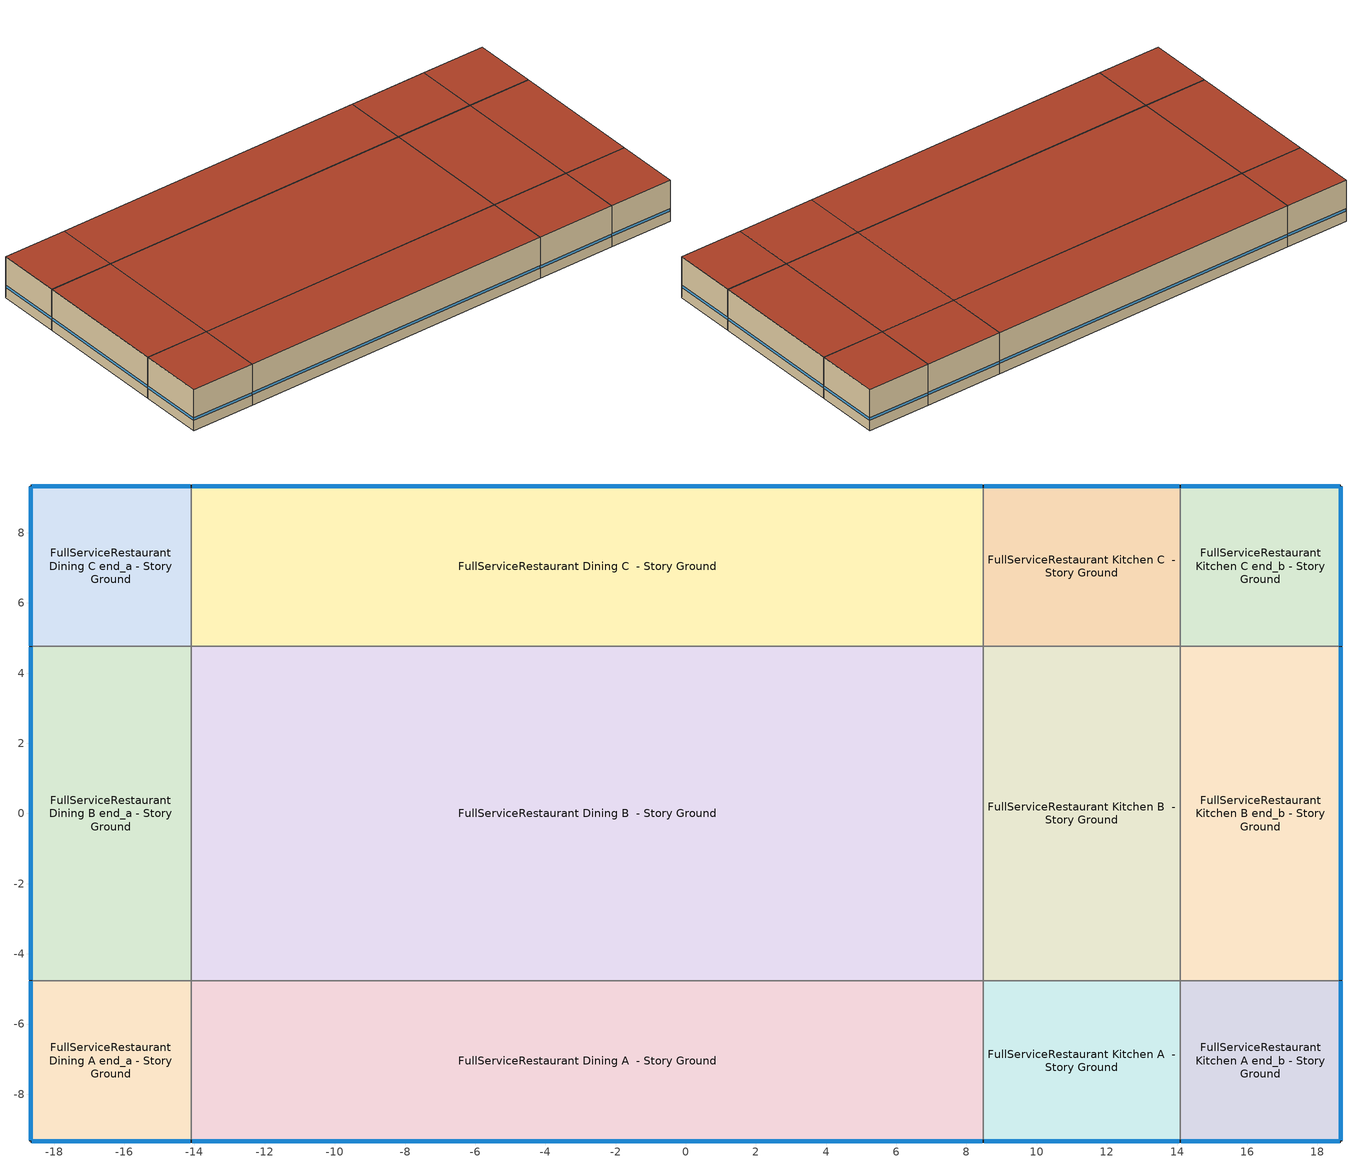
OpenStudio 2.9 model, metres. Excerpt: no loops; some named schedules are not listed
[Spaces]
FullServiceRestaurant Dining A end_a - Story Ground
 floor ground: -18.67,-9.33 -18.67,-4.76 -14.09,-4.76 -14.09,-9.33 z0
 wall outside: -18.67,-4.76 -18.67,-9.33 -14.09,-9.33 z0:3.05
 wall to FullServiceRestaurant Dining B end_a - Story Ground: -14.09,-4.76 -18.67,-4.76 z0:3.05
 wall to FullServiceRestaurant Dining A  - Story Ground: -14.09,-9.33 -14.09,-4.76 z0:3.05
 window: -18.67,-4.79 -18.67,-9.31 / -18.64,-9.33 -14.12,-9.33 z0.76:0.95
 roof outside: -14.09,-9.33 -14.09,-4.76 -18.67,-4.76 -18.67,-9.33 z3.05
FullServiceRestaurant Dining B end_a - Story Ground
 floor ground: -18.67,-4.76 -18.67,4.76 -14.09,4.76 -14.09,-4.76 z0
 wall outside: -18.67,4.76 -18.67,-4.76 z0:3.05
 wall to FullServiceRestaurant Dining C end_a - Story Ground: -14.09,4.76 -18.67,4.76 z0:3.05
 wall to FullServiceRestaurant Dining B  - Story Ground: -14.09,-4.76 -14.09,4.76 z0:3.05
 window: -18.67,4.74 -18.67,-4.74 z0.76:0.95
 roof outside: -14.09,-4.76 -14.09,4.76 -18.67,4.76 -18.67,-4.76 z3.05
FullServiceRestaurant Dining C end_a - Story Ground
 floor ground: -18.67,4.76 -18.67,9.33 -14.09,9.33 -14.09,4.76 z0
 wall outside: -14.09,9.33 -18.67,9.33 -18.67,4.76 z0:3.05
 wall to FullServiceRestaurant Dining C  - Story Ground: -14.09,4.76 -14.09,9.33 z0:3.05
 window: -18.67,9.31 -18.67,4.79 / -14.12,9.33 -18.64,9.33 z0.76:0.95
 roof outside: -14.09,4.76 -14.09,9.33 -18.67,9.33 -18.67,4.76 z3.05
FullServiceRestaurant Dining A  - Story Ground
 floor ground: -14.09,-9.33 -14.09,-4.76 8.48,-4.76 8.48,-9.33 z0
 wall outside: -14.09,-9.33 8.48,-9.33 z0:3.05
 wall to FullServiceRestaurant Dining B  - Story Ground: 8.48,-4.76 -14.09,-4.76 z0:3.05
 wall to FullServiceRestaurant Kitchen A  - Story Ground: 8.48,-9.33 8.48,-4.76 z0:3.05
 window: -14.07,-9.33 8.46,-9.33 z0.76:0.95
 roof outside: 8.48,-9.33 8.48,-4.76 -14.09,-4.76 -14.09,-9.33 z3.05
FullServiceRestaurant Dining B  - Story Ground
 floor ground: -14.09,-4.76 -14.09,4.76 8.48,4.76 8.48,-4.76 z0
 wall to FullServiceRestaurant Dining C  - Story Ground: 8.48,4.76 -14.09,4.76 z0:3.05
 wall to FullServiceRestaurant Kitchen B  - Story Ground: 8.48,-4.76 8.48,4.76 z0:3.05
 roof outside: 8.48,-4.76 8.48,4.76 -14.09,4.76 -14.09,-4.76 z3.05
FullServiceRestaurant Dining C  - Story Ground
 floor ground: -14.09,4.76 -14.09,9.33 8.48,9.33 8.48,4.76 z0
 wall outside: 8.48,9.33 -14.09,9.33 z0:3.05
 wall to FullServiceRestaurant Kitchen C  - Story Ground: 8.48,4.76 8.48,9.33 z0:3.05
 window: 8.46,9.33 -14.07,9.33 z0.76:0.95
 roof outside: 8.48,4.76 8.48,9.33 -14.09,9.33 -14.09,4.76 z3.05
FullServiceRestaurant Kitchen A  - Story Ground
 floor ground: 8.48,-9.33 8.48,-4.76 14.09,-4.76 14.09,-9.33 z0
 wall outside: 8.48,-9.33 14.09,-9.33 z0:3.05
 wall to FullServiceRestaurant Kitchen B  - Story Ground: 14.09,-4.76 8.48,-4.76 z0:3.05
 wall to FullServiceRestaurant Kitchen A end_b - Story Ground: 14.09,-9.33 14.09,-4.76 z0:3.05
 window: 8.51,-9.33 14.07,-9.33 z0.76:0.95
 roof outside: 14.09,-9.33 14.09,-4.76 8.48,-4.76 8.48,-9.33 z3.05
FullServiceRestaurant Kitchen B  - Story Ground
 floor ground: 8.48,-4.76 8.48,4.76 14.09,4.76 14.09,-4.76 z0
 wall to FullServiceRestaurant Kitchen C  - Story Ground: 14.09,4.76 8.48,4.76 z0:3.05
 wall to FullServiceRestaurant Kitchen B end_b - Story Ground: 14.09,-4.76 14.09,4.76 z0:3.05
 roof outside: 14.09,-4.76 14.09,4.76 8.48,4.76 8.48,-4.76 z3.05
FullServiceRestaurant Kitchen C  - Story Ground
 floor ground: 8.48,4.76 8.48,9.33 14.09,9.33 14.09,4.76 z0
 wall outside: 14.09,9.33 8.48,9.33 z0:3.05
 wall to FullServiceRestaurant Kitchen C end_b - Story Ground: 14.09,4.76 14.09,9.33 z0:3.05
 window: 14.07,9.33 8.51,9.33 z0.76:0.95
 roof outside: 14.09,4.76 14.09,9.33 8.48,9.33 8.48,4.76 z3.05
FullServiceRestaurant Kitchen A end_b - Story Ground
 floor ground: 14.09,-9.33 14.09,-4.76 18.67,-4.76 18.67,-9.33 z0
 wall outside: 14.09,-9.33 18.67,-9.33 18.67,-4.76 z0:3.05
 wall to FullServiceRestaurant Kitchen B end_b - Story Ground: 18.67,-4.76 14.09,-4.76 z0:3.05
 window: 14.12,-9.33 18.64,-9.33 / 18.67,-9.31 18.67,-4.79 z0.76:0.95
 roof outside: 18.67,-9.33 18.67,-4.76 14.09,-4.76 14.09,-9.33 z3.05
FullServiceRestaurant Kitchen B end_b - Story Ground
 floor ground: 14.09,-4.76 14.09,4.76 18.67,4.76 18.67,-4.76 z0
 wall outside: 18.67,-4.76 18.67,4.76 z0:3.05
 wall to FullServiceRestaurant Kitchen C end_b - Story Ground: 18.67,4.76 14.09,4.76 z0:3.05
 window: 18.67,-4.74 18.67,4.74 z0.76:0.95
 roof outside: 18.67,-4.76 18.67,4.76 14.09,4.76 14.09,-4.76 z3.05
FullServiceRestaurant Kitchen C end_b - Story Ground
 floor ground: 14.09,4.76 14.09,9.33 18.67,9.33 18.67,4.76 z0
 wall outside: 18.67,4.76 18.67,9.33 14.09,9.33 z0:3.05
 window: 18.64,9.33 14.12,9.33 / 18.67,4.79 18.67,9.31 z0.76:0.95
 roof outside: 18.67,4.76 18.67,9.33 14.09,9.33 14.09,4.76 z3.05
[Site]
Washington National_DC_USA: Latitude {deg}=38.87; Longitude {deg}=-77.03; Time Zone {hr}=-5; Elevation {m}=20; Terrain=City
[Site:WaterMainsTemperature]
Calculation Method=Correlation; Annual Average Outdoor Air Temperature {C}=15.5908; Maximum Difference In Monthly Average Outdoor Air Temperatures {deltaC}=24.68
[SizingPeriod:DesignDay] Daily Dry-Bulb Temperature Range {deltaC}=9; Barometric Pressure {Pa}=101085; Wind Speed {m/s}=4.6; Wind Direction {deg}=170; Sky Clearness=0; Rain Indicator=0; Snow Indicator=0; Day of Month=21; Month=7; Day Type=SummerDesignDay; Daylight Saving Time Indicator=0; Dry-Bulb Temperature Range Modifier Type=DefaultMultipliers; Solar Model Indicator=ASHRAETau; ASHRAE Taub=0.456; ASHRAE Taud=2.13
Name | Maximum Dry-Bulb Temperature {C} | Humidity Indicating Conditions at Maximum Dry-Bulb | Humidity Indicating Type
Washington National Ann Clg .4% Condns DB=>MWB 1 | 34.7 | 24.3 | Wetbulb
Washington National Ann Clg .4% Condns WB=>MDB 1 | 31.6 | 25.8 | Wetbulb
Washington National Ann Clg 1% Condns DB=>MWB 1 | 33.2 | 23.8 | Wetbulb
Washington National Ann Clg 2% Condns DP=>MDB 1 | 27.2 | 23 | Dewpoint
[ClimateZones]
Climate Zone Institution Name 1=ASHRAE; Climate Zone Document Name 1=ANSI/ASHRAE Standard 169; Climate Zone Document Year 1=2006; Climate Zone Value 1=ASHRAE 169-2013-4A
[Building]
ComStock DOE Ref Pre-1980|FullServiceRestaurant: North Axis {deg}=315; Default Construction Set=Res ComStock DOE Ref Pre-1980 - FullSrvRest - ASHRAE 169-2013-4A; Default Schedule Set=Building Default Schedule Set; Standards Building Type=FullServiceRestaurant
[Site:GroundTemperature:FCfactorMethod]
January Ground Temperature {C}=14; February Ground Temperature {C}=7.3; March Ground Temperature {C}=3.3; April Ground Temperature {C}=1.2; May Ground Temperature {C}=-0.2; June Ground Temperature {C}=5.6; July Ground Temperature {C}=10.9; August Ground Temperature {C}=16.1; September Ground Temperature {C}=21.7; October Ground Temperature {C}=25; November Ground Temperature {C}=24.8; December Ground Temperature {C}=19.9
[DefaultConstructionSet]
Res ComStock DOE Ref Pre-1980 - FullSrvRest - ASHRAE 169-2013-4A: Default Exterior Surface Constructions=Default Surface Constructions 1; Default Interior Surface Constructions=Default Surface Constructions 2; Default Ground Contact Surface Constructions=Default Surface Constructions 3; Default Exterior SubSurface Constructions=Default Sub Surface Constructions 1; Default Interior SubSurface Constructions=Default Sub Surface Constructions 2; Interior Partition Construction=Typical Interior Partition
[DefaultSurfaceConstructions]
Name | Floor Construction | Wall Construction | Roof Ceiling Construction
Default Surface Constructions 1 | Typical Insulated Exterior Mass Floor | Typical Insulated Steel Framed Exterior Wall R-5.62 | Typical IEAD Roof R-11.63
Default Surface Constructions 2 | Typical Interior Floor | Typical Interior Wall | Typical Interior Ceiling
Default Surface Constructions 3 | ext-slab | Typical Insulated Basement Mass Wall
[Construction]
Typical Insulated Exterior Mass Floor: 4 in. Normalweight Concrete Floor, Typical Carpet Pad
Typical Insulated Steel Framed Exterior Wall R-5.62: 25mm Stucco, 5/8 in. Gypsum Board, Typical Insulation R-3.44, 5/8 in. Gypsum Board
Typical IEAD Roof R-11.63: Roof Membrane, Typical Insulation R-10.51, Metal Roof Surface
Typical Interior Floor: 100mm Normalweight concrete floor, CP02 CARPET PAD
Typical Interior Wall: G01 13mm gypsum board, G01 13mm gypsum board
Typical Interior Ceiling: CP02 CARPET PAD, 100mm Normalweight concrete floor
ext-slab: 6 in. Normalweight Concrete Floor
Typical Insulated Basement Mass Wall: 8 in. Concrete Block Basement Wall
U 1.22 SHGC 0.54 Simple Glazing Window U-1.22 SHGC 0.54: U 1.22 SHGC 0.54 Simple Glazing U-1.22 SHGC 0.54
U 1.22 SHGC 0.54 Simple Glazing Window U-1.22 SHGC 0.54 1: U 1.22 SHGC 0.54 Simple Glazing U-1.22 SHGC 0.54 1
Typical Insulated Metal Door: F08 Metal surface, Typical Insulation
U 0.88 SHGC 0.16 Sgl Ref-A-L Clr 6mm: REF A CLEAR LO 6MM
Typical Overhead Door: Typical Insulation
Typical Interior Window: Clear 3mm
Typical Interior Door; Typical Interior Partition: G05 25mm wood
InteriorFurnishings 1: Std Wood 6inch 1
[Material:NoMass] Roughness=Smooth; Thermal Absorptance=0.9; Solar Absorptance=0.7
Name | Thermal Resistance {m2-K/W} | Visible Absorptance
Typical Insulation R-3.44 | 0.605662 | 0.7
Typical Carpet Pad; CP02 CARPET PAD | 0.21648 | 0.8
Typical Insulation R-10.51 | 1.85103 | 0.7
Typical Insulation | 0.0282222 | 0.7
[Material] Thermal Absorptance=0.9
Name | Roughness | Thickness {m} | Conductivity {W/m-K} | Density {kg/m3} | Specific Heat {J/kg-K} | Solar Absorptance | Visible Absorptance
4 in. Normalweight Concrete Floor | MediumRough | 0.1016 | 2.31 | 2322 | 832 | 0.7 | 0.7
25mm Stucco | Smooth | 0.0254 | 0.72 | 1856 | 840 | 0.7 | 0.7
5/8 in. Gypsum Board | MediumSmooth | 0.0159 | 0.16 | 800 | 1090 | 0.7 | 0.7
Roof Membrane | VeryRough | 0.0095 | 0.16 | 1121.29 | 1460 | 0.7 | 0.7
Metal Roof Surface; F08 Metal surface | Smooth | 0.0008 | 45.28 | 7824 | 500 | 0.7 | 0.7
100mm Normalweight concrete floor | MediumRough | 0.1016 | 2.31045 | 2322 | 832.557 | 0.7 | 0.7
G01 13mm gypsum board | Smooth | 0.0127 | 0.160031 | 800.001 | 1090.73 | 0.7 | 0.5
6 in. Normalweight Concrete Floor | MediumRough | 0.1524 | 2.31 | 2322 | 832 | 0.7 | 0.7
8 in. Concrete Block Basement Wall | MediumRough | 0.2032 | 1.326 | 1842 | 912 | 0.7 | 0.7
G05 25mm wood | MediumSmooth | 0.0254 | 0.15 | 608 | 1630 | 0.5 | 0.5
Std Wood 6inch 1 | MediumSmooth | 0.15 | 0.12 | 540 | 1210 | 0.7 | 0.7
[DefaultSubSurfaceConstructions]
Name | Fixed Window Construction | Operable Window Construction | Door Construction | Glass Door Construction | Overhead Door Construction | Tubular Daylight Dome Construction | Tubular Daylight Diffuser Construction
Default Sub Surface Constructions 1 | U 1.22 SHGC 0.54 Simple Glazing Window U-1.22 SHGC 0.54 | U 1.22 SHGC 0.54 Simple Glazing Window U-1.22 SHGC 0.54 1 | Typical Insulated Metal Door | U 0.88 SHGC 0.16 Sgl Ref-A-L Clr 6mm | Typical Overhead Door | Typical Interior Window | Typical Interior Window
Default Sub Surface Constructions 2 | Typical Interior Window | Typical Interior Window | Typical Interior Door
[WindowMaterial:SimpleGlazingSystem] U-Factor {W/m2-K}=6.92748; Solar Heat Gain Coefficient=0.54; Visible Transmittance=0.38
U 1.22 SHGC 0.54 Simple Glazing U-1.22 SHGC 0.54; U 1.22 SHGC 0.54 Simple Glazing U-1.22 SHGC 0.54 1
[WindowMaterial:Glazing] Optical Data Type=SpectralAverage; Infrared Transmittance at Normal Incidence=0; Front Side Infrared Hemispherical Emissivity=0.84; Conductivity {W/m-K}=0.9; Dirt Correction Factor for Solar and Visible Transmittance=1; Solar Diffusing=No
Name | Thickness {m} | Solar Transmittance at Normal Incidence | Front Side Solar Reflectance at Normal Incidence | Back Side Solar Reflectance at Normal Incidence | Visible Transmittance at Normal Incidence | Front Side Visible Reflectance at Normal Incidence | Back Side Visible Reflectance at Normal Incidence | Back Side Infrared Hemispherical Emissivity
REF A CLEAR LO 6MM | 0.006 | 0.066 | 0.341 | 0.493 | 0.08 | 0.41 | 0.37 | 0.4
Clear 3mm | 0.003 | 0.837 | 0.075 | 0.075 | 0.898 | 0.081 | 0.081 | 0.84
[SpaceType] Standards Building Type=FullServiceRestaurant
Name | Default Schedule Set | Design Specification Outdoor Air Object | Standards Space Type
FullServiceRestaurant Kitchen - ComStock DOE Ref Pre-1980 | FullServiceRestaurant Kitchen Schedule Set | FullServiceRestaurant Kitchen Ventilation | Kitchen
FullServiceRestaurant Dining - ComStock DOE Ref Pre-1980 | FullServiceRestaurant Dining Schedule Set | FullServiceRestaurant Dining Ventilation | Dining
[BuildingStory]
Story Ground: Nominal Z Coordinate {m}=0; Nominal Floor to Floor Height {m}=3.048
[Space] Building Story=Story Ground
Name | Space Type | Thermal Zone
FullServiceRestaurant Dining A end_a - Story Ground | FullServiceRestaurant Dining - ComStock DOE Ref Pre-1980 | Zone FullServiceRestaurant Dining A end_a - Story Ground
FullServiceRestaurant Dining B end_a - Story Ground | FullServiceRestaurant Dining - ComStock DOE Ref Pre-1980 | Zone FullServiceRestaurant Dining B end_a - Story Ground
FullServiceRestaurant Dining C end_a - Story Ground | FullServiceRestaurant Dining - ComStock DOE Ref Pre-1980 | Zone FullServiceRestaurant Dining C end_a - Story Ground
FullServiceRestaurant Dining A  - Story Ground | FullServiceRestaurant Dining - ComStock DOE Ref Pre-1980 | Zone FullServiceRestaurant Dining A  - Story Ground
FullServiceRestaurant Dining B  - Story Ground | FullServiceRestaurant Dining - ComStock DOE Ref Pre-1980 | Zone FullServiceRestaurant Dining B  - Story Ground
FullServiceRestaurant Dining C  - Story Ground | FullServiceRestaurant Dining - ComStock DOE Ref Pre-1980 | Zone FullServiceRestaurant Dining C  - Story Ground
FullServiceRestaurant Kitchen A  - Story Ground | FullServiceRestaurant Kitchen - ComStock DOE Ref Pre-1980 | Zone FullServiceRestaurant Kitchen A  - Story Ground
FullServiceRestaurant Kitchen B  - Story Ground | FullServiceRestaurant Kitchen - ComStock DOE Ref Pre-1980 | Zone FullServiceRestaurant Kitchen B  - Story Ground
FullServiceRestaurant Kitchen C  - Story Ground | FullServiceRestaurant Kitchen - ComStock DOE Ref Pre-1980 | Zone FullServiceRestaurant Kitchen C  - Story Ground
FullServiceRestaurant Kitchen A end_b - Story Ground | FullServiceRestaurant Kitchen - ComStock DOE Ref Pre-1980 | Zone FullServiceRestaurant Kitchen A end_b - Story Ground
FullServiceRestaurant Kitchen B end_b - Story Ground | FullServiceRestaurant Kitchen - ComStock DOE Ref Pre-1980 | Zone FullServiceRestaurant Kitchen B end_b - Story Ground
FullServiceRestaurant Kitchen C end_b - Story Ground | FullServiceRestaurant Kitchen - ComStock DOE Ref Pre-1980 | Zone FullServiceRestaurant Kitchen C end_b - Story Ground
[ThermalZone] Multiplier=1; Use Ideal Air Loads=No
Name | Thermostat
Zone FullServiceRestaurant Dining A end_a - Story Ground | FullServiceRestaurant Dining - ComStock DOE Ref Pre-1980 Thermostat 1
Zone FullServiceRestaurant Dining B end_a - Story Ground | FullServiceRestaurant Dining - ComStock DOE Ref Pre-1980 Thermostat 3
Zone FullServiceRestaurant Dining C end_a - Story Ground | FullServiceRestaurant Dining - ComStock DOE Ref Pre-1980 Thermostat 5
Zone FullServiceRestaurant Dining A  - Story Ground | FullServiceRestaurant Dining - ComStock DOE Ref Pre-1980 Thermostat
Zone FullServiceRestaurant Dining B  - Story Ground | FullServiceRestaurant Dining - ComStock DOE Ref Pre-1980 Thermostat 2
Zone FullServiceRestaurant Dining C  - Story Ground | FullServiceRestaurant Dining - ComStock DOE Ref Pre-1980 Thermostat 4
Zone FullServiceRestaurant Kitchen A  - Story Ground | FullServiceRestaurant Kitchen - ComStock DOE Ref Pre-1980 Thermostat
Zone FullServiceRestaurant Kitchen B  - Story Ground | FullServiceRestaurant Kitchen - ComStock DOE Ref Pre-1980 Thermostat 2
Zone FullServiceRestaurant Kitchen C  - Story Ground | FullServiceRestaurant Kitchen - ComStock DOE Ref Pre-1980 Thermostat 4
Zone FullServiceRestaurant Kitchen A end_b - Story Ground | FullServiceRestaurant Kitchen - ComStock DOE Ref Pre-1980 Thermostat 1
Zone FullServiceRestaurant Kitchen B end_b - Story Ground | FullServiceRestaurant Kitchen - ComStock DOE Ref Pre-1980 Thermostat 3
Zone FullServiceRestaurant Kitchen C end_b - Story Ground | FullServiceRestaurant Kitchen - ComStock DOE Ref Pre-1980 Thermostat 5
[People:Definition] Number of People Calculation Method=People/Area; Fraction Radiant=0.3
Name | People per Space Floor Area {person/m2}
FullServiceRestaurant Dining People Definition | 0.721182
FullServiceRestaurant Kitchen People Definition | 0.0538196
[People] Work Efficiency Schedule=Work Efficiency Schedule; Clothing Insulation Schedule=Clothing Schedule; Air Velocity Schedule=Air Velocity Schedule; Multiplier=1
Name | People Definition | Space or SpaceType
FullServiceRestaurant Dining People | FullServiceRestaurant Dining People Definition | FullServiceRestaurant Dining - ComStock DOE Ref Pre-1980
FullServiceRestaurant Kitchen People | FullServiceRestaurant Kitchen People Definition | FullServiceRestaurant Kitchen - ComStock DOE Ref Pre-1980
[Lights:Definition] Design Level Calculation Method=Watts/Area; Fraction Visible=0.2; Return Air Fraction=0
Name | Watts per Space Floor Area {W/m2} | Fraction Radiant
FullServiceRestaurant Dining Lights Definition | 6.78126 | 0.299874
FullServiceRestaurant Kitchen Lights Definition | 12.3193 | 0.375
[Lights] Schedule=FoodService_Restaurant BLDG_LIGHT_EndUseData BPR Adjusted; Fraction Replaceable=1
Name | Lights Definition | Space or SpaceType
FullServiceRestaurant Dining Lights | FullServiceRestaurant Dining Lights Definition | FullServiceRestaurant Dining - ComStock DOE Ref Pre-1980
FullServiceRestaurant Kitchen Lights | FullServiceRestaurant Kitchen Lights Definition | FullServiceRestaurant Kitchen - ComStock DOE Ref Pre-1980
[ElectricEquipment:Definition] Design Level Calculation Method=Watts/Area; Fraction Latent=0.25; Fraction Radiant=0.3
Name | Watts per Space Floor Area {W/m2} | Fraction Lost
FullServiceRestaurant Dining Elec Equip Definition | 16.2263 | 0
FullServiceRestaurant Kitchen Elec Equip Definition | 100.957 | 0.2
[ElectricEquipment] Schedule=FoodService_Restaurant BLDG_EQUIP_EndUseData BPR Adjusted
Name | Electric Equipment Definition | Space or SpaceType
FullServiceRestaurant Dining Elec Equip | FullServiceRestaurant Dining Elec Equip Definition | FullServiceRestaurant Dining - ComStock DOE Ref Pre-1980
FullServiceRestaurant Kitchen Elec Equip | FullServiceRestaurant Kitchen Elec Equip Definition | FullServiceRestaurant Kitchen - ComStock DOE Ref Pre-1980
[DesignSpecification:OutdoorAir] Outdoor Air Method=Sum
Name | Outdoor Air Flow per Person {m3/s-person} | Outdoor Air Flow per Floor Area {m3/s-m2}
FullServiceRestaurant Dining Ventilation | 0.00943895
FullServiceRestaurant Kitchen Ventilation |  | 0.0023876
[DefaultScheduleSet]
Name | Number of People Schedule | People Activity Level Schedule | Lighting Schedule | Electric Equipment Schedule | Infiltration Schedule | Gas Equipment Schedule | Hours of Operation Schedule
FullServiceRestaurant Dining Schedule Set | FullServiceRestaurant Bldg Occ | FullServiceRestaurant Activity | FoodService_Restaurant BLDG_LIGHT_EndUseData | FoodService_Restaurant BLDG_EQUIP_EndUseData | FullServiceRestaurant Infil Half On
FullServiceRestaurant Kitchen Schedule Set | FullServiceRestaurant Bldg Occ | FullServiceRestaurant Activity | FoodService_Restaurant BLDG_LIGHT_EndUseData | FoodService_Restaurant BLDG_EQUIP_EndUseData | FullServiceRestaurant Infil Half On | FullServiceRestaurant Gas Equip
Building Default Schedule Set |  |  |  |  |  |  | Building Hours of Operation NonResidential
[GasEquipment:Definition]
FullServiceRestaurant Kitchen Gas Equip Definition: Design Level Calculation Method=Watts/Area; Watts per Space Floor Area {W/m2}=1194.8; Fraction Latent=0.1; Fraction Radiant=0.2; Fraction Lost=0.7
[GasEquipment]
FullServiceRestaurant Kitchen Gas Equip: Gas Equipment Definition=FullServiceRestaurant Kitchen Gas Equip Definition; Space or SpaceType=FullServiceRestaurant Kitchen - ComStock DOE Ref Pre-1980
[SpaceInfiltration:DesignFlowRate] Schedule=Always On Discrete; Design Flow Rate Calculation Method=Flow/ExteriorArea; Constant Term Coefficient=0; Temperature Term Coefficient=0; Velocity Term Coefficient=0.224; Velocity Squared Term Coefficient=0
Name | Space or SpaceType | Flow per Exterior Surface Area {m3/s-m2}
FullServiceRestaurant Dining A  - Story Ground Infiltration | FullServiceRestaurant Dining A  - Story Ground | 0.000410093
FullServiceRestaurant Dining A end_a - Story Ground Infiltration | FullServiceRestaurant Dining A end_a - Story Ground | 0.000585847
FullServiceRestaurant Dining B end_a - Story Ground Infiltration | FullServiceRestaurant Dining B end_a - Story Ground | 0.000410093
FullServiceRestaurant Dining C  - Story Ground Infiltration | FullServiceRestaurant Dining C  - Story Ground | 0.000410093
FullServiceRestaurant Dining C end_a - Story Ground Infiltration | FullServiceRestaurant Dining C end_a - Story Ground | 0.000585847
FullServiceRestaurant Kitchen A  - Story Ground Infiltration | FullServiceRestaurant Kitchen A  - Story Ground | 0.000410093
FullServiceRestaurant Kitchen A end_b - Story Ground Infiltration | FullServiceRestaurant Kitchen A end_b - Story Ground | 0.000585847
FullServiceRestaurant Kitchen B end_b - Story Ground Infiltration | FullServiceRestaurant Kitchen B end_b - Story Ground | 0.000410093
FullServiceRestaurant Kitchen C  - Story Ground Infiltration | FullServiceRestaurant Kitchen C  - Story Ground | 0.000410093
FullServiceRestaurant Kitchen C end_b - Story Ground Infiltration | FullServiceRestaurant Kitchen C end_b - Story Ground | 0.000585847
[Exterior:Lights:Definition]
Name | Design Level {W}
Parking Areas and Drives Def (W/ft^2) | 0.045444
Building Facades Def (W/ft^2) | 0.2
Main Entries Def (W/ft) | 30
Other Doors Def (W/ft) | 20
[Exterior:Lights] Schedule=Always On Discrete; Control Option=AstronomicalClock
Name | Exterior Lights Definition | Multiplier
Parking Areas and Drives | Parking Areas and Drives Def (W/ft^2) | 30375
Building Facades | Building Facades Def (W/ft^2) | 3674.23
Main Entries | Main Entries Def (W/ft) | 8
Other Doors | Other Doors Def (W/ft) | 9
[ZoneMixing] Schedule=RestaurantSitDown Kitchen_Exhaust_SCH; Design Flow Rate Calculation Method=Flow/Zone
Name | Zone | Design Flow Rate {m3/s} | Source Zone
Zone Mixing 1 | Zone FullServiceRestaurant Kitchen A  - Story Ground | 0.085187 | Zone FullServiceRestaurant Dining A  - Story Ground
Zone Mixing 2 | Zone FullServiceRestaurant Kitchen B  - Story Ground | 0.177401 | Zone FullServiceRestaurant Dining B  - Story Ground
Zone Mixing 3 | Zone FullServiceRestaurant Kitchen C  - Story Ground | 0.085187 | Zone FullServiceRestaurant Dining C  - Story Ground
[ThermostatSetpoint:DualSetpoint]
Name | Heating Setpoint Temperature Schedule | Cooling Setpoint Temperature Schedule
FullServiceRestaurant Dining - ComStock DOE Ref Pre-1980 Thermostat; FullServiceRestaurant Dining - ComStock DOE Ref Pre-1980 Thermostat 1; FullServiceRestaurant Dining - ComStock DOE Ref Pre-1980 Thermostat 2; FullServiceRestaurant Dining - ComStock DOE Ref Pre-1980 Thermostat 3; FullServiceRestaurant Dining - ComStock DOE Ref Pre-1980 Thermostat 4; FullServiceRestaurant Dining - ComStock DOE Ref Pre-1980 Thermostat 5 | FullServiceRestaurant HtgSetp | FullServiceRestaurant ClgSetp
FullServiceRestaurant Kitchen - ComStock DOE Ref Pre-1980 Thermostat; FullServiceRestaurant Kitchen - ComStock DOE Ref Pre-1980 Thermostat 1; FullServiceRestaurant Kitchen - ComStock DOE Ref Pre-1980 Thermostat 2; FullServiceRestaurant Kitchen - ComStock DOE Ref Pre-1980 Thermostat 3; FullServiceRestaurant Kitchen - ComStock DOE Ref Pre-1980 Thermostat 4; FullServiceRestaurant Kitchen - ComStock DOE Ref Pre-1980 Thermostat 5 | FullServiceRestaurant HtgSetp Kitchen | FullServiceRestaurant ClgSetp Kitchen
[InternalMass:Definition]
Internal Mass Definition 2: Construction=InteriorFurnishings 1; Design Level Calculation Method=SurfaceArea/Area; Surface Area per Space Floor Area=2
[InternalMass] Internal Mass Definition=Internal Mass Definition 2; Multiplier=1
Name | Space or SpaceType
FullServiceRestaurant Dining A  - Story Ground Mass | FullServiceRestaurant Dining A  - Story Ground
FullServiceRestaurant Dining B  - Story Ground Mass | FullServiceRestaurant Dining B  - Story Ground
FullServiceRestaurant Kitchen A end_b - Story Ground Mass | FullServiceRestaurant Kitchen A end_b - Story Ground
FullServiceRestaurant Dining C end_a - Story Ground Mass | FullServiceRestaurant Dining C end_a - Story Ground
FullServiceRestaurant Kitchen B end_b - Story Ground Mass | FullServiceRestaurant Kitchen B end_b - Story Ground
FullServiceRestaurant Dining C  - Story Ground Mass | FullServiceRestaurant Dining C  - Story Ground
FullServiceRestaurant Kitchen A  - Story Ground Mass | FullServiceRestaurant Kitchen A  - Story Ground
FullServiceRestaurant Kitchen B  - Story Ground Mass | FullServiceRestaurant Kitchen B  - Story Ground
FullServiceRestaurant Dining B end_a - Story Ground Mass | FullServiceRestaurant Dining B end_a - Story Ground
FullServiceRestaurant Dining A end_a - Story Ground Mass | FullServiceRestaurant Dining A end_a - Story Ground
FullServiceRestaurant Kitchen C end_b - Story Ground Mass | FullServiceRestaurant Kitchen C end_b - Story Ground
FullServiceRestaurant Kitchen C  - Story Ground Mass | FullServiceRestaurant Kitchen C  - Story Ground
[Schedule:Ruleset]
Name | Default Day Schedule | Summer Design Day Schedule | Winter Design Day Schedule
Clothing Schedule | Clothing Schedule Default Winter Clothes
Air Velocity Schedule | Air Velocity Schedule Default
Work Efficiency Schedule | Work Efficiency Schedule Default
FullServiceRestaurant Bldg Occ | FullServiceRestaurant Bldg Occ Default | FullServiceRestaurant Bldg Occ Summer Design Day | FullServiceRestaurant Bldg Occ Winter Design Day
FullServiceRestaurant Activity | FullServiceRestaurant Activity Default | FullServiceRestaurant Activity Summer Design Day | FullServiceRestaurant Activity Winter Design Day
FoodService_Restaurant BLDG_LIGHT_EndUseData | FoodService_Restaurant BLDG_LIGHT_EndUseData Default | FoodService_Restaurant BLDG_LIGHT_EndUseData Summer Design Day | FoodService_Restaurant BLDG_LIGHT_EndUseData Winter Design Day
FoodService_Restaurant BLDG_EQUIP_EndUseData | FoodService_Restaurant BLDG_EQUIP_EndUseData Default | FoodService_Restaurant BLDG_EQUIP_EndUseData Summer Design Day | FoodService_Restaurant BLDG_EQUIP_EndUseData Winter Design Day
FullServiceRestaurant Infil Half On | FullServiceRestaurant Infil Half On Default | FullServiceRestaurant Infil Half On Summer Design Day | FullServiceRestaurant Infil Half On Winter Design Day
FullServiceRestaurant Gas Equip | FullServiceRestaurant Gas Equip Default | FullServiceRestaurant Gas Equip Summer Design Day | FullServiceRestaurant Gas Equip Winter Design Day
RestaurantSitDown Kitchen_Exhaust_SCH | RestaurantSitDown Kitchen_Exhaust_SCH Default | RestaurantSitDown Kitchen_Exhaust_SCH Summer Design Day | RestaurantSitDown Kitchen_Exhaust_SCH Winter Design Day
FullServiceRestaurant HtgSetp | FullServiceRestaurant HtgSetp Default | Schedule Day 11 | Schedule Day 12
FullServiceRestaurant ClgSetp | FullServiceRestaurant ClgSetp Default | Schedule Day 8 | Schedule Day 9
FullServiceRestaurant HtgSetp Kitchen | FullServiceRestaurant HtgSetp Kitchen Default | Schedule Day 5 | Schedule Day 6
FullServiceRestaurant ClgSetp Kitchen | FullServiceRestaurant ClgSetp Kitchen Default | Schedule Day 2 | Schedule Day 3
Building Hours of Operation NonResidential | Building Hours of Operation NonResidential Default | Building Hours of Operation NonResidential Summer Design Day | Building Hours of Operation NonResidential Winter Design Day
FoodService_Restaurant BLDG_LIGHT_EndUseData BPR Adjusted | FoodService_Restaurant BLDG_LIGHT_EndUseData Default 1 | FoodService_Restaurant BLDG_LIGHT_EndUseData Summer Design Day 1 | FoodService_Restaurant BLDG_LIGHT_EndUseData Winter Design Day 1
FoodService_Restaurant BLDG_EQUIP_EndUseData BPR Adjusted | FoodService_Restaurant BLDG_EQUIP_EndUseData Default 1 | FoodService_Restaurant BLDG_EQUIP_EndUseData Summer Design Day 1 | FoodService_Restaurant BLDG_EQUIP_EndUseData Winter Design Day 1
[Schedule:Day]
Clothing Schedule Default Winter Clothes; FullServiceRestaurant Bldg Occ Summer Design Day; FoodService_Restaurant BLDG_LIGHT_EndUseData Summer Design Day; FoodService_Restaurant BLDG_EQUIP_EndUseData Summer Design Day; Building Hours of Operation NonResidential Winter Design Day; Building Hours of Operation NonResidential Summer Design Day: 24, 0, 1
Work Efficiency Schedule Default; FullServiceRestaurant Bldg Occ Winter Design Day; FoodService_Restaurant BLDG_LIGHT_EndUseData Winter Design Day; FoodService_Restaurant BLDG_EQUIP_EndUseData Winter Design Day: 24, 0, 0
FullServiceRestaurant Bldg Occ Default: Yes, 0, 5, 0.0333333, 0, 15, 0.025, 0, 25, 0.0166667, 0, 35, 0.00833333, 0, 45, 0, 7, 0, 0, 7, 10, 0.00833333, 7, 20, 0.0166667, 7, 30, 0.025, 7, 40, 0.0333333, 7, 50, 0.0416667, 8, 0, 0.05, 8, 9, 0.0583333, 8, 19, 0.0666667, 8, 29, 0.075, 8, 39, 0.0833333, 8, 49, 0.0916667, 8, 59, 0.1, 9, 0, 0.1, 9, 9, 0.15, 9, 19, 0.2, 9, 29, 0.25, 9, 39, 0.3, 9, 49, 0.35, 9, 59, 0.4, 10, 0, 0.4, 12, 0, 0.4, 12, 9, 0.351515, 12, 19, 0.30303, 12, 29, 0.254545, 12, 39, 0.206061, 12, 41, 0.2, 12, 51, 0.572727, 13, 1, 0.645455, 13, 11, 0.718182, 13, 21, 0.790909, 13, 22, 0.8, 13, 32, 0.783333, 13, 42, 0.766667, 13, 52, 0.75, 14, 2, 0.733333, 14, 12, 0.716667, 14, 22, 0.7, 14, 32, 0.65, 14, 42, 0.6, 14, 52, 0.55, 15, 2, 0.5, 15, 12, 0.45, 15, 22, 0.4, 15, 32, 0.366667, 15, 42, 0.333333, 15, 52, 0.3, 16, 2, 0.266667, 16, 12, 0.233333, 16, 22, 0.2, 16, 32, 0.208333, 16, 42, 0.216667, 16, 52, 0.225, 17, 2, 0.233333, 17, 12, 0.241667, 17, 22, 0.25, 17, 32, 0.291667, 17, 42, 0.333333, 17, 52, 0.375, 18, 2, 0.416667, 18, 12, 0.458333, 18, 22, 0.5, 18, 32, 0.55, 18, 42, 0.6, 18, 52, 0.65, 19, 2, 0.7, 19, 12, 0.75, 19, 22, 0.8, 19, 45, 0.8, 19, 55, 0.75, 20, 5, 0.7, 20, 15, 0.65, 20, 25, 0.6, 20, 35, 0.55, 20, 45, 0.5, 20, 55, 0.475, 21, 5, 0.45, 21, 15, 0.425, 21, 25, 0.4, 21, 35, 0.375, 21, 45, 0.35, 21, 55, 0.325, 22, 5, 0.3, 22, 15, 0.275, 22, 25, 0.25, 22, 35, 0.225, 22, 45, 0.2, 22, 55, 0.175, 23, 5, 0.15, 23, 15, 0.125, 23, 25, 0.1, 23, 35, 0.075, 23, 45, 0.05, 23, 55, 0.0416667, 24, 0, 0.0333333
FullServiceRestaurant Activity Default: Yes, 24, 0, 120
FullServiceRestaurant Activity Winter Design Day; FullServiceRestaurant Activity Summer Design Day: 24, 0, 120
FoodService_Restaurant BLDG_LIGHT_EndUseData Default: Yes, 0, 10, 0.460129, 0, 20, 0.437258, 0, 30, 0.414388, 0, 40, 0.398458, 0, 49, 0.382528, 0, 59, 0.366598, 1, 9, 0.350668, 1, 19, 0.334738, 1, 30, 0.318808, 1, 40, 0.311552, 1, 50, 0.304295, 2, 0, 0.297039, 2, 9, 0.289782, 2, 19, 0.282526, 2, 29, 0.27527, 2, 30, 0.27527, 2, 39, 0.272114, 2, 49, 0.268958, 2, 59, 0.265803, 3, 9, 0.262647, 3, 19, 0.259491, 3, 29, 0.256336, 3, 30, 0.256336, 3, 39, 0.258053, 3, 49, 0.259771, 3, 59, 0.261488, 4, 9, 0.263206, 4, 19, 0.264924, 4, 30, 0.266641, 4, 40, 0.268146, 4, 50, 0.269651, 5, 0, 0.271156, 5, 10, 0.27266, 5, 20, 0.274165, 5, 30, 0.27567, 5, 40, 0.279704, 5, 50, 0.283737, 6, 0, 0.287771, 6, 10, 0.291804, 6, 20, 0.295838, 6, 30, 0.299872, 6, 40, 0.318125, 6, 50, 0.336378, 7, 0, 0.354631, 7, 10, 0.372884, 7, 20, 0.391137, 7, 30, 0.409391, 7, 40, 0.430604, 7, 50, 0.451818, 8, 0, 0.473031, 8, 9, 0.494245, 8, 19, 0.515459, 8, 29, 0.536672, 8, 30, 0.536672, 8, 39, 0.555146, 8, 49, 0.573619, 8, 59, 0.592093, 9, 9, 0.610566, 9, 19, 0.629039, 9, 29, 0.647513, 9, 30, 0.647513, 9, 39, 0.659585, 9, 49, 0.671656, 9, 59, 0.683728, 10, 9, 0.695799, 10, 19, 0.707871, 10, 29, 0.719943, 10, 30, 0.719943, 10, 39, 0.724999, 10, 49, 0.730056, 10, 59, 0.735112, 11, 9, 0.740169, 11, 19, 0.745226, 11, 29, 0.750282, 11, 30, 0.750282, 11, 39, 0.750858, 11, 49, 0.751433, 11, 59, 0.752009, 12, 9, 0.752585, 12, 19, 0.75316, 12, 29, 0.753736, 12, 30, 0.753736, 12, 39, 0.75395, 12, 49, 0.754164, 12, 59, 0.754377, 13, 9, 0.754591, 13, 19, 0.754805, 13, 29, 0.755019, 13, 30, 0.755019, 13, 39, 0.755089, 13, 49, 0.755159, 13, 59, 0.755229, 14, 9, 0.755299, 14, 19, 0.755369, 14, 29, 0.755439, 14, 30, 0.755439, 14, 39, 0.75524, 14, 49, 0.755041, 14, 59, 0.754842, 15, 9, 0.754643, 15, 19, 0.754444, 15, 29, 0.754245, 15, 30, 0.754245, 15, 39, 0.754303, 15, 49, 0.75436, 15, 59, 0.754418, 16, 9, 0.754476, 16, 19, 0.754534, 16, 30, 0.754592, 16, 40, 0.754518, 16, 50, 0.754444, 17, 0, 0.75437, 17, 10, 0.754296, 17, 20, 0.754223, 17, 30, 0.754149, 17, 40, 0.756577, 17, 50, 0.759005, 18, 0, 0.761434, 18, 10, 0.763862, 18, 20, 0.76629, 18, 30, 0.768719, 18, 40, 0.768767, 18, 50, 0.768815, 19, 0, 0.768863, 19, 10, 0.768911, 19, 20, 0.768959, 19, 30, 0.769007, 19, 40, 0.768142, 19, 50, 0.767278, 20, 0, 0.766413, 20, 10, 0.765548, 20, 20, 0.764683, 20, 30, 0.763818, 20, 40, 0.760138, 20, 50, 0.756458, 21, 0, 0.752779, 21, 10, 0.749099, 21, 20, 0.745419, 21, 30, 0.741739, 21, 40, 0.731264, 21, 50, 0.720788, 22, 0, 0.710313, 22, 10, 0.699838, 22, 20, 0.689363, 22, 30, 0.678887, 22, 40, 0.657675, 22, 50, 0.636462, 23, 0, 0.61525, 23, 10, 0.594037, 23, 20, 0.572824, 23, 30, 0.551612, 23, 40, 0.528741, 23, 50, 0.50587, 24, 0, 0.483
FullServiceRestaurant Infil Half On Default; FullServiceRestaurant Infil Half On Winter Design Day; FullServiceRestaurant Infil Half On Summer Design Day: 5, 0, 1, 24, 0, 0.5
RestaurantSitDown Kitchen_Exhaust_SCH Default: Yes, 8, 30, 0, 22, 0, 1, 24, 0, 0
RestaurantSitDown Kitchen_Exhaust_SCH Winter Design Day; RestaurantSitDown Kitchen_Exhaust_SCH Summer Design Day: 5, 0, 0, 24, 0, 1
FullServiceRestaurant HtgSetp Default; FullServiceRestaurant HtgSetp Kitchen Default: Yes, 1, 0, 20, 5, 0, 20, 24, 0, 20
FullServiceRestaurant ClgSetp Default; FullServiceRestaurant ClgSetp Kitchen Default: Yes, 1, 0, 22.7778, 5, 0, 25.5556, 24, 0, 22.7778
Building Hours of Operation NonResidential Default: 9, 30, 0, 23, 15, 1, 24, 0, 0
Schedule Day 2; Schedule Day 3; Schedule Day 8; Schedule Day 9: 24, 0, 22.7778
Schedule Day 5; Schedule Day 6; Schedule Day 11; Schedule Day 12: 24, 0, 20
[Schedule:Rule]
Name | Schedule Ruleset | Rule Order | Day Schedule | Apply Saturday | Date Specification Type | Start Month | Start Day | End Month | End Day | Apply Sunday | Apply Monday | Apply Tuesday | Apply Wednesday | Apply Thursday | Apply Friday | Specific Month 1 | Specific Day 1 | Specific Month 2 | Specific Day 2 | Specific Month 3 | Specific Day 3 | Specific Month 4 | Specific Day 4 | Specific Month 5 | Specific Day 5 | Specific Month 6 | Specific Day 6 | Specific Month 7 | Specific Day 7 | Specific Month 8 | Specific Day 8 | Specific Month 9 | Specific Day 9 | Specific Month 10 | Specific Day 10 | Specific Month 11 | Specific Day 11 | Specific Month 12 | Specific Day 12 | Specific Month 13 | Specific Day 13 | Specific Month 14 | Specific Day 14 | Specific Month 15 | Specific Day 15 | Specific Month 16 | Specific Day 16 | Specific Month 17 | Specific Day 17 | Specific Month 18 | Specific Day 18 | Specific Month 19 | Specific Day 19 | Specific Month 20 | Specific Day 20 | Specific Month 21 | Specific Day 21 | Specific Month 22 | Specific Day 22 | Specific Month 23 | Specific Day 23 | Specific Month 24 | Specific Day 24 | Specific Month 25 | Specific Day 25 | Specific Month 26 | Specific Day 26 | Specific Month 27 | Specific Day 27 | Specific Month 28 | Specific Day 28 | Specific Month 29 | Specific Day 29 | Specific Month 30 | Specific Day 30 | Specific Month 31 | Specific Day 31 | Specific Month 32 | Specific Day 32 | Specific Month 33 | Specific Day 33 | Specific Month 34 | Specific Day 34 | Specific Month 35 | Specific Day 35 | Specific Month 36 | Specific Day 36 | Specific Month 37 | Specific Day 37 | Specific Month 38 | Specific Day 38 | Specific Month 39 | Specific Day 39 | Specific Month 40 | Specific Day 40 | Specific Month 41 | Specific Day 41 | Specific Month 42 | Specific Day 42 | Specific Month 43 | Specific Day 43 | Specific Month 44 | Specific Day 44 | Specific Month 45 | Specific Day 45 | Specific Month 46 | Specific Day 46 | Specific Month 47 | Specific Day 47 | Specific Month 48 | Specific Day 48 | Specific Month 49 | Specific Day 49 | Specific Month 50 | Specific Day 50 | Specific Month 51 | Specific Day 51 | Specific Month 52 | Specific Day 52
Schedule Rule 2 | FullServiceRestaurant Bldg Occ | 1 | FullServiceRestaurant Bldg Occ Sat Day | Yes | DateRange | 1 | 1 | 12 | 31
Schedule Rule 3 | FullServiceRestaurant Bldg Occ | 0 | FullServiceRestaurant Bldg Occ Sun Day |  | DateRange | 1 | 1 | 12 | 31 | Yes
Schedule Rule 6 | FullServiceRestaurant Infil Half On | 0 | FullServiceRestaurant Infil Half On Default|WntrDsn|SmrDsn|Sun|Sat Day | Yes | DateRange | 1 | 1 | 12 | 31 | Yes
Schedule Rule 8 | RestaurantSitDown Kitchen_Exhaust_SCH | 0 | RestaurantSitDown Kitchen_Exhaust_SCH Default|WntrDsn|SmrDsn|Sun|Wkdy Day |  | DateRange | 1 | 1 | 12 | 31 | Yes | Yes | Yes | Yes | Yes | Yes
Building Hours of Operation NonResidential Saturday Rule | Building Hours of Operation NonResidential | 1 | Building Hours of Operation NonResidential Saturday | Yes | DateRange | 1 | 1 | 12 | 31
Building Hours of Operation NonResidential Sunday Rule | Building Hours of Operation NonResidential | 0 | Building Hours of Operation NonResidential Sunday |  | DateRange | 1 | 1 | 12 | 31 | Yes
autogen FoodService_Restaurant BLDG_EQUIP_EndUseData 0 | FoodService_Restaurant BLDG_EQUIP_EndUseData | 0 | autogen FoodService_Restaurant BLDG_EQUIP_EndUseData 0_day_sch | Yes | SpecificDates |  |  |  |  | Yes | Yes | Yes | Yes | Yes | Yes | 1 | 3 | 1 | 10 | 1 | 17 | 1 | 24 | 1 | 31 | 2 | 7 | 2 | 14 | 2 | 21 | 2 | 28 | 3 | 7 | 3 | 14 | 3 | 21 | 3 | 28 | 4 | 4 | 4 | 11 | 4 | 18 | 4 | 25 | 5 | 2 | 5 | 9 | 5 | 16 | 5 | 23 | 5 | 30 | 6 | 6 | 6 | 13 | 6 | 20 | 6 | 27 | 7 | 4 | 7 | 11 | 7 | 18 | 7 | 25 | 8 | 1 | 8 | 8 | 8 | 15 | 8 | 22 | 8 | 29 | 9 | 5 | 9 | 12 | 9 | 19 | 9 | 26 | 10 | 3 | 10 | 10 | 10 | 17 | 10 | 24 | 10 | 31 | 11 | 7 | 11 | 14 | 11 | 21 | 11 | 28 | 12 | 5 | 12 | 12 | 12 | 19 | 12 | 26
autogen FoodService_Restaurant BLDG_EQUIP_EndUseData 1 | FoodService_Restaurant BLDG_EQUIP_EndUseData | 1 | autogen FoodService_Restaurant BLDG_EQUIP_EndUseData 1_day_sch | Yes | SpecificDates |  |  |  |  | Yes | Yes | Yes | Yes | Yes | Yes | 1 | 4 | 1 | 11 | 1 | 18 | 1 | 25 | 2 | 1 | 2 | 8 | 2 | 15 | 2 | 22 | 3 | 1 | 3 | 8 | 3 | 15 | 3 | 22 | 3 | 29 | 4 | 5 | 4 | 12 | 4 | 19 | 4 | 26 | 5 | 3 | 5 | 10 | 5 | 17 | 5 | 24 | 5 | 31 | 6 | 7 | 6 | 14 | 6 | 21 | 6 | 28 | 7 | 5 | 7 | 12 | 7 | 19 | 7 | 26 | 8 | 2 | 8 | 9 | 8 | 16 | 8 | 23 | 8 | 30 | 9 | 6 | 9 | 13 | 9 | 20 | 9 | 27 | 10 | 4 | 10 | 11 | 10 | 18 | 10 | 25 | 11 | 1 | 11 | 8 | 11 | 15 | 11 | 22 | 11 | 29 | 12 | 6 | 12 | 13 | 12 | 20 | 12 | 27
autogen FoodService_Restaurant BLDG_LIGHT_EndUseData 0 | FoodService_Restaurant BLDG_LIGHT_EndUseData | 0 | autogen FoodService_Restaurant BLDG_LIGHT_EndUseData 0_day_sch | Yes | SpecificDates |  |  |  |  | Yes | Yes | Yes | Yes | Yes | Yes | 1 | 3 | 1 | 10 | 1 | 17 | 1 | 24 | 1 | 31 | 2 | 7 | 2 | 14 | 2 | 21 | 2 | 28 | 3 | 7 | 3 | 14 | 3 | 21 | 3 | 28 | 4 | 4 | 4 | 11 | 4 | 18 | 4 | 25 | 5 | 2 | 5 | 9 | 5 | 16 | 5 | 23 | 5 | 30 | 6 | 6 | 6 | 13 | 6 | 20 | 6 | 27 | 7 | 4 | 7 | 11 | 7 | 18 | 7 | 25 | 8 | 1 | 8 | 8 | 8 | 15 | 8 | 22 | 8 | 29 | 9 | 5 | 9 | 12 | 9 | 19 | 9 | 26 | 10 | 3 | 10 | 10 | 10 | 17 | 10 | 24 | 10 | 31 | 11 | 7 | 11 | 14 | 11 | 21 | 11 | 28 | 12 | 5 | 12 | 12 | 12 | 19 | 12 | 26
autogen FoodService_Restaurant BLDG_LIGHT_EndUseData 1 | FoodService_Restaurant BLDG_LIGHT_EndUseData | 1 | autogen FoodService_Restaurant BLDG_LIGHT_EndUseData 1_day_sch | Yes | SpecificDates |  |  |  |  | Yes | Yes | Yes | Yes | Yes | Yes | 1 | 4 | 1 | 11 | 1 | 18 | 1 | 25 | 2 | 1 | 2 | 8 | 2 | 15 | 2 | 22 | 3 | 1 | 3 | 8 | 3 | 15 | 3 | 22 | 3 | 29 | 4 | 5 | 4 | 12 | 4 | 19 | 4 | 26 | 5 | 3 | 5 | 10 | 5 | 17 | 5 | 24 | 5 | 31 | 6 | 7 | 6 | 14 | 6 | 21 | 6 | 28 | 7 | 5 | 7 | 12 | 7 | 19 | 7 | 26 | 8 | 2 | 8 | 9 | 8 | 16 | 8 | 23 | 8 | 30 | 9 | 6 | 9 | 13 | 9 | 20 | 9 | 27 | 10 | 4 | 10 | 11 | 10 | 18 | 10 | 25 | 11 | 1 | 11 | 8 | 11 | 15 | 11 | 22 | 11 | 29 | 12 | 6 | 12 | 13 | 12 | 20 | 12 | 27
autogen FullServiceRestaurant Activity 0 | FullServiceRestaurant Activity | 0 | autogen FullServiceRestaurant Activity 0_day_sch | Yes | SpecificDates |  |  |  |  | Yes | Yes | Yes | Yes | Yes | Yes | 1 | 3 | 1 | 10 | 1 | 17 | 1 | 24 | 1 | 31 | 2 | 7 | 2 | 14 | 2 | 21 | 2 | 28 | 3 | 7 | 3 | 14 | 3 | 21 | 3 | 28 | 4 | 4 | 4 | 11 | 4 | 18 | 4 | 25 | 5 | 2 | 5 | 9 | 5 | 16 | 5 | 23 | 5 | 30 | 6 | 6 | 6 | 13 | 6 | 20 | 6 | 27 | 7 | 4 | 7 | 11 | 7 | 18 | 7 | 25 | 8 | 1 | 8 | 8 | 8 | 15 | 8 | 22 | 8 | 29 | 9 | 5 | 9 | 12 | 9 | 19 | 9 | 26 | 10 | 3 | 10 | 10 | 10 | 17 | 10 | 24 | 10 | 31 | 11 | 7 | 11 | 14 | 11 | 21 | 11 | 28 | 12 | 5 | 12 | 12 | 12 | 19 | 12 | 26
autogen FullServiceRestaurant Activity 1 | FullServiceRestaurant Activity | 1 | autogen FullServiceRestaurant Activity 1_day_sch | Yes | SpecificDates |  |  |  |  | Yes | Yes | Yes | Yes | Yes | Yes | 1 | 4 | 1 | 11 | 1 | 18 | 1 | 25 | 2 | 1 | 2 | 8 | 2 | 15 | 2 | 22 | 3 | 1 | 3 | 8 | 3 | 15 | 3 | 22 | 3 | 29 | 4 | 5 | 4 | 12 | 4 | 19 | 4 | 26 | 5 | 3 | 5 | 10 | 5 | 17 | 5 | 24 | 5 | 31 | 6 | 7 | 6 | 14 | 6 | 21 | 6 | 28 | 7 | 5 | 7 | 12 | 7 | 19 | 7 | 26 | 8 | 2 | 8 | 9 | 8 | 16 | 8 | 23 | 8 | 30 | 9 | 6 | 9 | 13 | 9 | 20 | 9 | 27 | 10 | 4 | 10 | 11 | 10 | 18 | 10 | 25 | 11 | 1 | 11 | 8 | 11 | 15 | 11 | 22 | 11 | 29 | 12 | 6 | 12 | 13 | 12 | 20 | 12 | 27
autogen FullServiceRestaurant ClgSetp 0 | FullServiceRestaurant ClgSetp | 0 | autogen FullServiceRestaurant ClgSetp 0_day_sch | Yes | SpecificDates |  |  |  |  | Yes | Yes | Yes | Yes | Yes | Yes | 1 | 3 | 1 | 10 | 1 | 17 | 1 | 24 | 1 | 31 | 2 | 7 | 2 | 14 | 2 | 21 | 2 | 28 | 3 | 7 | 3 | 14 | 3 | 21 | 3 | 28 | 4 | 4 | 4 | 11 | 4 | 18 | 4 | 25 | 5 | 2 | 5 | 9 | 5 | 16 | 5 | 23 | 5 | 30 | 6 | 6 | 6 | 13 | 6 | 20 | 6 | 27 | 7 | 4 | 7 | 11 | 7 | 18 | 7 | 25 | 8 | 1 | 8 | 8 | 8 | 15 | 8 | 22 | 8 | 29 | 9 | 5 | 9 | 12 | 9 | 19 | 9 | 26 | 10 | 3 | 10 | 10 | 10 | 17 | 10 | 24 | 10 | 31 | 11 | 7 | 11 | 14 | 11 | 21 | 11 | 28 | 12 | 5 | 12 | 12 | 12 | 19 | 12 | 26
autogen FullServiceRestaurant ClgSetp 1 | FullServiceRestaurant ClgSetp | 1 | autogen FullServiceRestaurant ClgSetp 1_day_sch | Yes | SpecificDates |  |  |  |  | Yes | Yes | Yes | Yes | Yes | Yes | 1 | 4 | 1 | 11 | 1 | 18 | 1 | 25 | 2 | 1 | 2 | 8 | 2 | 15 | 2 | 22 | 3 | 1 | 3 | 8 | 3 | 15 | 3 | 22 | 3 | 29 | 4 | 5 | 4 | 12 | 4 | 19 | 4 | 26 | 5 | 3 | 5 | 10 | 5 | 17 | 5 | 24 | 5 | 31 | 6 | 7 | 6 | 14 | 6 | 21 | 6 | 28 | 7 | 5 | 7 | 12 | 7 | 19 | 7 | 26 | 8 | 2 | 8 | 9 | 8 | 16 | 8 | 23 | 8 | 30 | 9 | 6 | 9 | 13 | 9 | 20 | 9 | 27 | 10 | 4 | 10 | 11 | 10 | 18 | 10 | 25 | 11 | 1 | 11 | 8 | 11 | 15 | 11 | 22 | 11 | 29 | 12 | 6 | 12 | 13 | 12 | 20 | 12 | 27
autogen FullServiceRestaurant ClgSetp Kitchen 0 | FullServiceRestaurant ClgSetp Kitchen | 0 | autogen FullServiceRestaurant ClgSetp Kitchen 0_day_sch | Yes | SpecificDates |  |  |  |  | Yes | Yes | Yes | Yes | Yes | Yes | 1 | 3 | 1 | 10 | 1 | 17 | 1 | 24 | 1 | 31 | 2 | 7 | 2 | 14 | 2 | 21 | 2 | 28 | 3 | 7 | 3 | 14 | 3 | 21 | 3 | 28 | 4 | 4 | 4 | 11 | 4 | 18 | 4 | 25 | 5 | 2 | 5 | 9 | 5 | 16 | 5 | 23 | 5 | 30 | 6 | 6 | 6 | 13 | 6 | 20 | 6 | 27 | 7 | 4 | 7 | 11 | 7 | 18 | 7 | 25 | 8 | 1 | 8 | 8 | 8 | 15 | 8 | 22 | 8 | 29 | 9 | 5 | 9 | 12 | 9 | 19 | 9 | 26 | 10 | 3 | 10 | 10 | 10 | 17 | 10 | 24 | 10 | 31 | 11 | 7 | 11 | 14 | 11 | 21 | 11 | 28 | 12 | 5 | 12 | 12 | 12 | 19 | 12 | 26
autogen FullServiceRestaurant ClgSetp Kitchen 1 | FullServiceRestaurant ClgSetp Kitchen | 1 | autogen FullServiceRestaurant ClgSetp Kitchen 1_day_sch | Yes | SpecificDates |  |  |  |  | Yes | Yes | Yes | Yes | Yes | Yes | 1 | 4 | 1 | 11 | 1 | 18 | 1 | 25 | 2 | 1 | 2 | 8 | 2 | 15 | 2 | 22 | 3 | 1 | 3 | 8 | 3 | 15 | 3 | 22 | 3 | 29 | 4 | 5 | 4 | 12 | 4 | 19 | 4 | 26 | 5 | 3 | 5 | 10 | 5 | 17 | 5 | 24 | 5 | 31 | 6 | 7 | 6 | 14 | 6 | 21 | 6 | 28 | 7 | 5 | 7 | 12 | 7 | 19 | 7 | 26 | 8 | 2 | 8 | 9 | 8 | 16 | 8 | 23 | 8 | 30 | 9 | 6 | 9 | 13 | 9 | 20 | 9 | 27 | 10 | 4 | 10 | 11 | 10 | 18 | 10 | 25 | 11 | 1 | 11 | 8 | 11 | 15 | 11 | 22 | 11 | 29 | 12 | 6 | 12 | 13 | 12 | 20 | 12 | 27
autogen FullServiceRestaurant HtgSetp 0 | FullServiceRestaurant HtgSetp | 0 | autogen FullServiceRestaurant HtgSetp 0_day_sch | Yes | SpecificDates |  |  |  |  | Yes | Yes | Yes | Yes | Yes | Yes | 1 | 3 | 1 | 10 | 1 | 17 | 1 | 24 | 1 | 31 | 2 | 7 | 2 | 14 | 2 | 21 | 2 | 28 | 3 | 7 | 3 | 14 | 3 | 21 | 3 | 28 | 4 | 4 | 4 | 11 | 4 | 18 | 4 | 25 | 5 | 2 | 5 | 9 | 5 | 16 | 5 | 23 | 5 | 30 | 6 | 6 | 6 | 13 | 6 | 20 | 6 | 27 | 7 | 4 | 7 | 11 | 7 | 18 | 7 | 25 | 8 | 1 | 8 | 8 | 8 | 15 | 8 | 22 | 8 | 29 | 9 | 5 | 9 | 12 | 9 | 19 | 9 | 26 | 10 | 3 | 10 | 10 | 10 | 17 | 10 | 24 | 10 | 31 | 11 | 7 | 11 | 14 | 11 | 21 | 11 | 28 | 12 | 5 | 12 | 12 | 12 | 19 | 12 | 26
autogen FullServiceRestaurant HtgSetp 1 | FullServiceRestaurant HtgSetp | 1 | autogen FullServiceRestaurant HtgSetp 1_day_sch | Yes | SpecificDates |  |  |  |  | Yes | Yes | Yes | Yes | Yes | Yes | 1 | 4 | 1 | 11 | 1 | 18 | 1 | 25 | 2 | 1 | 2 | 8 | 2 | 15 | 2 | 22 | 3 | 1 | 3 | 8 | 3 | 15 | 3 | 22 | 3 | 29 | 4 | 5 | 4 | 12 | 4 | 19 | 4 | 26 | 5 | 3 | 5 | 10 | 5 | 17 | 5 | 24 | 5 | 31 | 6 | 7 | 6 | 14 | 6 | 21 | 6 | 28 | 7 | 5 | 7 | 12 | 7 | 19 | 7 | 26 | 8 | 2 | 8 | 9 | 8 | 16 | 8 | 23 | 8 | 30 | 9 | 6 | 9 | 13 | 9 | 20 | 9 | 27 | 10 | 4 | 10 | 11 | 10 | 18 | 10 | 25 | 11 | 1 | 11 | 8 | 11 | 15 | 11 | 22 | 11 | 29 | 12 | 6 | 12 | 13 | 12 | 20 | 12 | 27
autogen FullServiceRestaurant HtgSetp Kitchen 0 | FullServiceRestaurant HtgSetp Kitchen | 0 | autogen FullServiceRestaurant HtgSetp Kitchen 0_day_sch | Yes | SpecificDates |  |  |  |  | Yes | Yes | Yes | Yes | Yes | Yes | 1 | 3 | 1 | 10 | 1 | 17 | 1 | 24 | 1 | 31 | 2 | 7 | 2 | 14 | 2 | 21 | 2 | 28 | 3 | 7 | 3 | 14 | 3 | 21 | 3 | 28 | 4 | 4 | 4 | 11 | 4 | 18 | 4 | 25 | 5 | 2 | 5 | 9 | 5 | 16 | 5 | 23 | 5 | 30 | 6 | 6 | 6 | 13 | 6 | 20 | 6 | 27 | 7 | 4 | 7 | 11 | 7 | 18 | 7 | 25 | 8 | 1 | 8 | 8 | 8 | 15 | 8 | 22 | 8 | 29 | 9 | 5 | 9 | 12 | 9 | 19 | 9 | 26 | 10 | 3 | 10 | 10 | 10 | 17 | 10 | 24 | 10 | 31 | 11 | 7 | 11 | 14 | 11 | 21 | 11 | 28 | 12 | 5 | 12 | 12 | 12 | 19 | 12 | 26
autogen FullServiceRestaurant HtgSetp Kitchen 1 | FullServiceRestaurant HtgSetp Kitchen | 1 | autogen FullServiceRestaurant HtgSetp Kitchen 1_day_sch | Yes | SpecificDates |  |  |  |  | Yes | Yes | Yes | Yes | Yes | Yes | 1 | 4 | 1 | 11 | 1 | 18 | 1 | 25 | 2 | 1 | 2 | 8 | 2 | 15 | 2 | 22 | 3 | 1 | 3 | 8 | 3 | 15 | 3 | 22 | 3 | 29 | 4 | 5 | 4 | 12 | 4 | 19 | 4 | 26 | 5 | 3 | 5 | 10 | 5 | 17 | 5 | 24 | 5 | 31 | 6 | 7 | 6 | 14 | 6 | 21 | 6 | 28 | 7 | 5 | 7 | 12 | 7 | 19 | 7 | 26 | 8 | 2 | 8 | 9 | 8 | 16 | 8 | 23 | 8 | 30 | 9 | 6 | 9 | 13 | 9 | 20 | 9 | 27 | 10 | 4 | 10 | 11 | 10 | 18 | 10 | 25 | 11 | 1 | 11 | 8 | 11 | 15 | 11 | 22 | 11 | 29 | 12 | 6 | 12 | 13 | 12 | 20 | 12 | 27
autogen Schedule Rule 8 1 | RestaurantSitDown Kitchen_Exhaust_SCH | 1 | autogen Schedule Rule 8 1_day_sch | Yes | SpecificDates |  |  |  |  | Yes | Yes | Yes | Yes | Yes | Yes | 1 | 4 | 1 | 11 | 1 | 18 | 1 | 25 | 2 | 1 | 2 | 8 | 2 | 15 | 2 | 22 | 3 | 1 | 3 | 8 | 3 | 15 | 3 | 22 | 3 | 29 | 4 | 5 | 4 | 12 | 4 | 19 | 4 | 26 | 5 | 3 | 5 | 10 | 5 | 17 | 5 | 24 | 5 | 31 | 6 | 7 | 6 | 14 | 6 | 21 | 6 | 28 | 7 | 5 | 7 | 12 | 7 | 19 | 7 | 26 | 8 | 2 | 8 | 9 | 8 | 16 | 8 | 23 | 8 | 30 | 9 | 6 | 9 | 13 | 9 | 20 | 9 | 27 | 10 | 4 | 10 | 11 | 10 | 18 | 10 | 25 | 11 | 1 | 11 | 8 | 11 | 15 | 11 | 22 | 11 | 29 | 12 | 6 | 12 | 13 | 12 | 20 | 12 | 27
[Schedule:Constant]
Always On Discrete: Value=1
